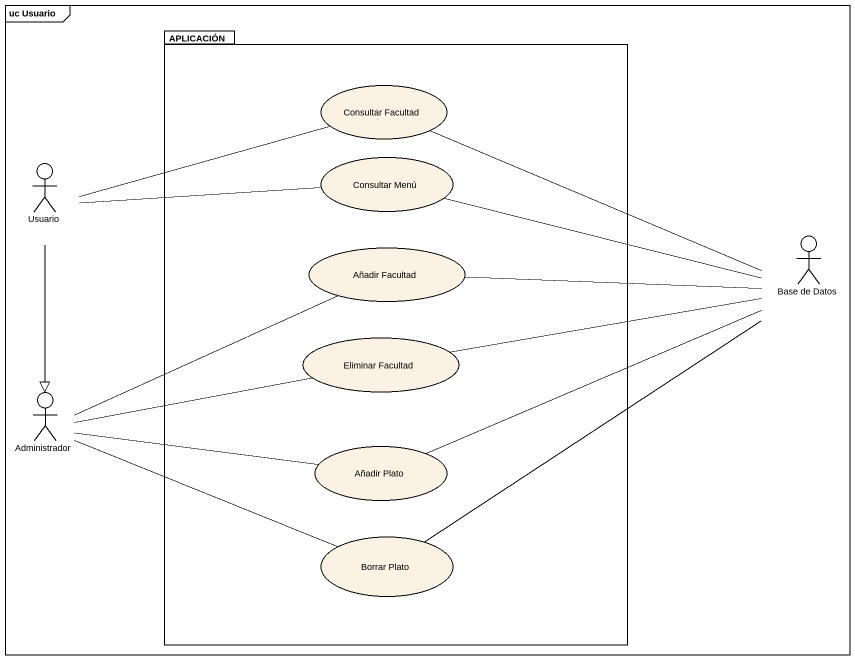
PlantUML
@startuml
mainframe uc Usuario
package APLICACIÓN {
  usecase "Consultar Facultad" as Consultar_Facultad
  usecase "Consultar Menú" as Consultar_Menú
  usecase "Añadir Facultad" as Añadir_Facultad
  usecase "Eliminar Facultad" as Eliminar_Facultad
  usecase "Añadir Plato" as Añadir_Plato
  usecase "Borrar Plato" as Borrar_Plato
}
actor Usuario
actor "Base de Datos" as Base_de_Datos
actor Administrador
Consultar_Facultad -right- Base_de_Datos
Consultar_Menú -right- Base_de_Datos
Usuario -right- Consultar_Facultad
Usuario -right- Consultar_Menú
Usuario --|> Administrador
Añadir_Facultad -right- Base_de_Datos
Eliminar_Facultad -right- Base_de_Datos
Administrador -right- Añadir_Facultad
Administrador -right- Eliminar_Facultad
Administrador -right- Añadir_Plato
Administrador -right- Borrar_Plato
Añadir_Plato -right- Base_de_Datos
Borrar_Plato -up- Base_de_Datos
@enduml
